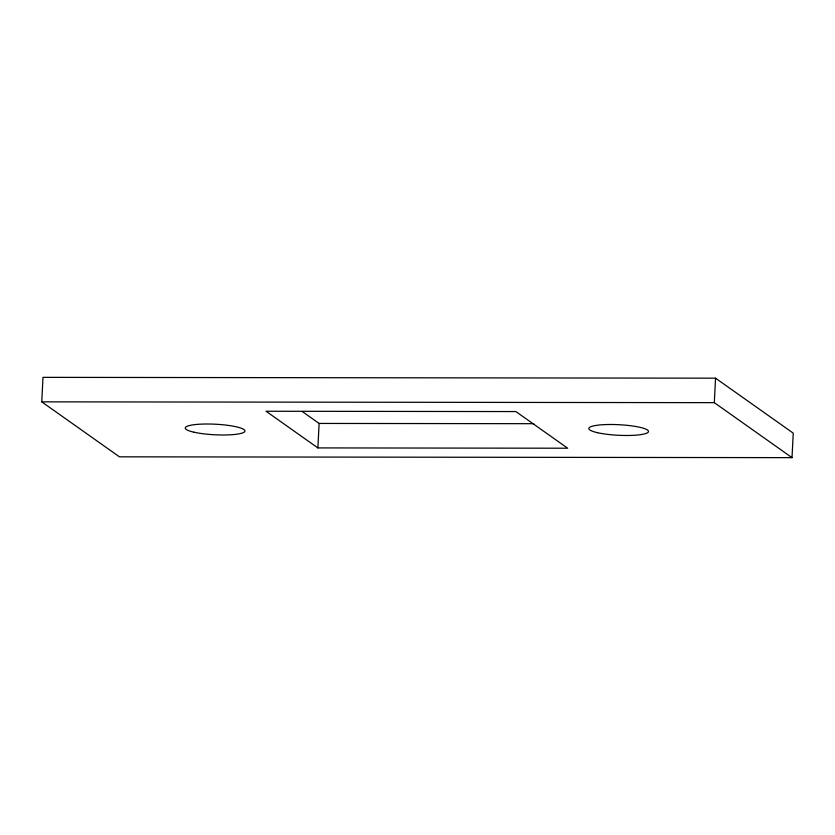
<?xml version="1.0" encoding="UTF-8"?>
<svg xmlns="http://www.w3.org/2000/svg" width="835" height="835" viewBox="0 0 835 835"><rect width="100%" height="100%" fill="white"/><g stroke="black" fill="none" stroke-linecap="round" stroke-linejoin="round"><path stroke-width="1.25" d="M41.75 401.844L42.992 377.357L715.553 378.171L793.25 433.156L792.008 457.643L119.447 456.828L41.75 401.844L714.311 402.658L792.008 457.643M317.874 447.915L266.073 411.258L515.884 411.561L567.685 448.218L317.874 447.915L319.116 423.439L302.197 411.467M714.311 402.658L715.553 378.171M319.116 423.439L533.795 423.689M194.033 432.217A29.893 5.292 2.9 0 0 243.956 432.279A29.893 5.292 2.9 0 0 207.341 424.003A29.893 5.292 2.9 0 0 194.033 432.217M597.568 432.707A29.893 5.292 2.9 0 0 647.501 432.77A29.893 5.292 2.9 0 0 610.876 424.493A29.893 5.292 2.9 0 0 597.568 432.707"/></g></svg>
